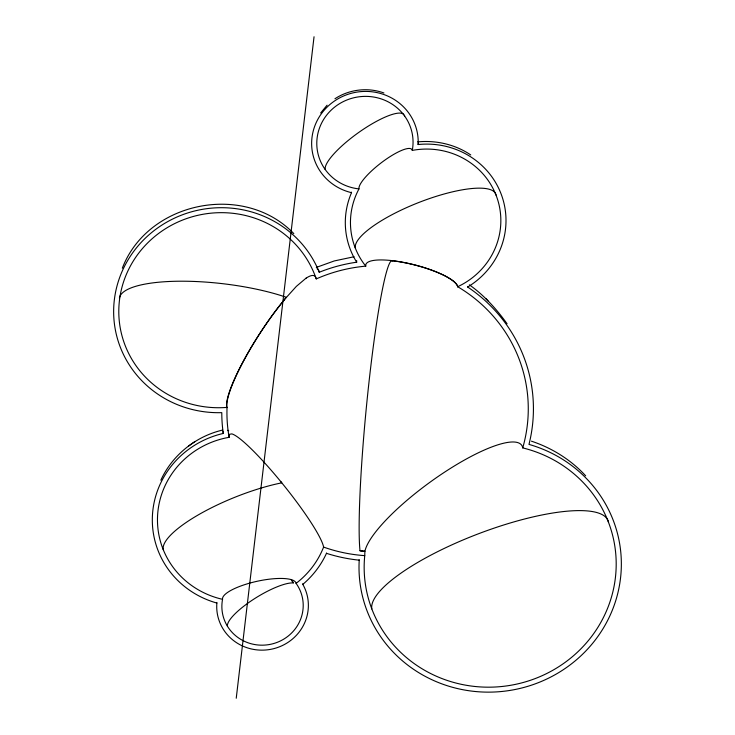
<?xml version="1.0" encoding="UTF-8"?>
<svg xmlns="http://www.w3.org/2000/svg" width="735" height="735" viewBox="0 0 735 735"><rect width="100%" height="100%" fill="white"/><g stroke="black" fill="none" stroke-linecap="round" stroke-linejoin="round"><path stroke-width="1.1" d="M236.238 698.25L314.047 36.75M122.322 268.211C147.845 201.344 244.286 182.041 293.798 233.611M160.846 480.185C172.266 455.121 195.933 436.222 222.687 430.048M320.671 112.979L327.084 105.197M188.445 446.145L194.995 441.514M306.146 278.087L296.37 286.365L284.362 299.66L286.237 297.262L281.312 295.645A101.283 26.644 6.7 0 0 177.383 281.239A101.283 26.644 6.7 0 0 119.41 298.079M334.94 98.756C349.263 89.321 367.803 87.107 383.927 92.977M316.298 267.421L334.278 260.943L354.105 256.745M392.655 260.75L391.038 261.1A150.84 11.53 -84.5 0 0 368.235 389.045A150.84 11.53 -84.5 0 0 359.994 550.754L364.9 551.342A96.267 23.897 -36 0 1 444.748 472.045A96.267 23.897 -36 0 1 522.75 447.9A126.163 121.339 -10.1 0 1 613.523 588.965A126.163 121.339 -10.1 0 1 471.19 686.031A126.163 121.339 -10.1 0 1 364.744 555.642L364.9 551.342L359.994 550.754M417.59 141.892C436.112 140.073 455.287 144.446 470.749 154.947M391.773 260.659L392.83 260.769M392.646 260.75L394.585 260.989M392.995 260.787L393.712 260.879M531.442 441.175C552.022 448.001 570.966 459.834 585.666 475.821M469.353 284.822C484.19 295.323 496.52 309.049 507.076 323.767M485.807 298.529L488.15 301.093M280.641 481.443L281.781 482.831L277.49 483.749A85.876 23.061 -21.9 0 0 239.197 495.565A85.967 23.088 -21.9 0 0 163.234 549.615M323.611 547.061A85.958 82.669 -10.1 0 1 296.086 583.36A40.719 39.166 -10.1 0 1 270.967 644.218A40.719 39.166 -10.1 0 1 222.549 599.328A85.958 82.669 -10.1 0 1 157.529 516.622A85.958 82.669 -10.1 0 1 229.127 437.307L229.393 434.339L231.801 433.889A74.557 10.097 51.2 0 1 282.727 483.997A74.557 10.097 51.2 0 1 323.593 547.088A150.84 145.071 -10.1 0 0 364.744 555.642M371.827 608.947A126.163 34.003 -20.9 0 1 484.117 531.662A126.163 34.003 -20.9 0 1 608.534 522.438M404.296 115.037A48.188 11.999 -35.6 0 1 404.663 116.093M325.173 169.463A48.188 11.999 -35.6 0 1 358.983 132.272A48.188 11.999 -35.6 0 1 403.579 114.173M229.118 437.307A150.84 145.071 -10.1 0 1 227.041 407.392A101.283 97.415 -10.1 0 1 119.943 326.165A101.283 97.415 -10.1 0 1 196.714 215.585A101.283 97.415 -10.1 0 1 316.225 278.933A150.84 145.071 -10.1 0 1 365.745 266.144A75.282 72.397 -10.1 0 1 358.983 188.904A48.188 46.342 -10.1 0 1 317.272 136.829A48.188 46.342 -10.1 0 1 372.608 96.873A48.188 46.342 -10.1 0 1 412.289 150.399A75.282 72.397 -10.1 0 1 497.273 198.551A75.282 72.397 -10.1 0 1 457.694 286.714A150.84 145.071 -10.1 0 1 522.732 447.909M355.299 248.053A75.282 20.249 -21.5 0 1 422.037 201.252A75.282 20.249 -21.5 0 1 496.006 195.051M358.983 188.886A33.13 8.113 -37.6 0 1 384.074 160.689A33.13 8.113 -37.6 0 1 412.289 150.399M306.1 278.179A79.775 15.123 -57.4 0 1 316.261 278.877M226.968 407.355A79.775 15.123 -57.4 0 1 284.427 299.623M226.821 407.714A79.784 15.214 -57.2 0 1 284.27 299.99M365.819 266.153A47.407 11.898 14.4 0 1 391.691 260.585M394.649 260.943A47.407 11.898 14.4 0 1 457.685 286.88M227.455 626.266A40.719 10.437 -31.5 0 1 252.785 599.806A40.719 10.437 -31.5 0 1 293.265 582.919A37.65 34.453 -24.4 0 0 292.162 581.027L291.244 579.621A35.85 32.873 -11.3 0 1 293.357 582.901M222.549 599.328A37.632 10.299 -12.4 0 1 257.562 581.183A37.632 10.299 -12.4 0 1 296.095 583.379M467.543 286.494A57.201 14.369 14.2 0 1 467.671 287.027A156.004 150.032 -10.1 0 1 528.989 444.399A131.326 126.301 -10.1 0 1 618.208 591.537A131.326 126.301 -10.1 0 1 472.1 691.157A131.326 126.301 -10.1 0 1 359.222 560.162A103.442 25.679 -36 0 1 359.149 559.657M359.222 560.162A156.004 150.032 -10.1 0 1 326.487 553.326A91.122 87.63 -10.1 0 1 302.82 584.371A45.882 44.128 -10.1 0 1 272.033 649.069A45.882 44.128 -10.1 0 1 216.862 603.04A91.122 87.63 -10.1 0 1 152.375 516.733A91.122 87.63 -10.1 0 1 223.275 433.439A81.438 11.043 51.2 0 1 223.146 431.445M223.275 433.439A156.004 150.032 -10.1 0 1 221.786 412.647A106.446 102.376 -10.1 0 1 114.586 325.192A106.446 102.376 -10.1 0 1 193.709 211.221A106.446 102.376 -10.1 0 1 319.256 272.253A156.004 150.032 -10.1 0 1 356.695 262.202A57.201 14.369 14.2 0 1 356.705 260.686M356.695 262.202A80.437 77.359 -10.1 0 1 351.514 192.671A53.352 51.312 -10.1 0 1 312.55 133.99A53.352 51.312 -10.1 0 1 371.12 91.682A53.352 51.312 -10.1 0 1 418.151 144.538A80.437 77.359 -10.1 0 1 501.876 196.061A80.437 77.359 -10.1 0 1 467.671 287.027M316.969 268.725A87.18 16.519 -57.5 0 1 319.256 272.253M227.804 430.287A81.438 11.043 51.2 0 1 228.695 430.719M326.441 553.069A81.438 11.043 51.2 0 1 326.487 553.326M394.686 261.081A47.407 11.843 14.2 0 1 457.721 286.714M216.862 603.04A43.981 12.045 -12.4 0 1 216.807 602.443M302.664 583.801A43.981 12.045 -12.4 0 1 302.82 584.371M417.958 143.895A41.408 10.143 -37.6 0 1 418.151 144.538M351.514 192.671A41.408 10.143 -37.6 0 1 351.459 192.138"/></g></svg>
